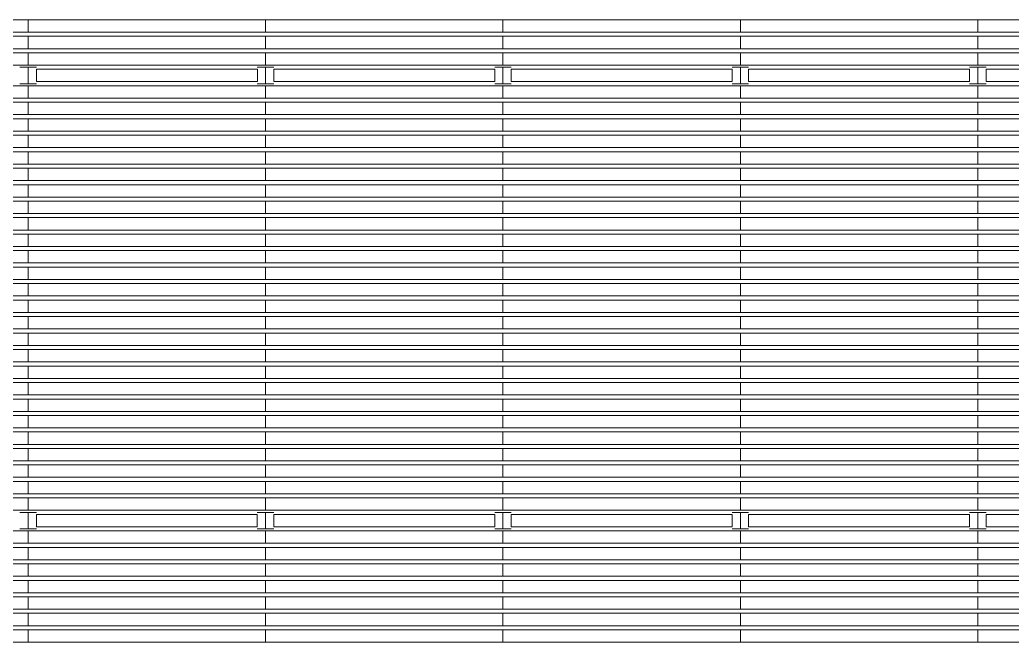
# Model space of a CAD drawing. Header units: millimetres. Extents: x 35540 to 832230, y -10956 to 416550.
# Drawn here: x 196244 to 208280, y 15507 to 23057 of the extents above; entities that cross this region are included whole.
import ezdxf

# ---------------------------------------------------------------- set-up
doc = ezdxf.new("R2010")
doc.units = ezdxf.units.MM
for name, color, linetype, lineweight in [('Q-SPCQ', 91, 'Continuous', 5), ('S-COLS', 52, 'Continuous', 5), ('S-COLS-SYMB', 171, 'Continuous', 50)]:
    doc.layers.add(name, color=color, linetype=linetype, lineweight=lineweight)

# ---------------------------------------------------------------- blocks, each defined once
blk = doc.blocks.new('DLN_Grid Gallery Deck - DLN_Grid Gallery Deck-3001256-2_F U_F_A_')
at = {"layer": 'Q-SPCQ'}
for p, q in [((0, -75), (0, 75)), ((0, 75), (2880, 75)), ((2880, 75), (2880, -75)), ((2880, -75), (0, -75))]:
    blk.add_line(p, q, dxfattribs=at)
blk = doc.blocks.new('DLN_Grid Gallery Deck - DLN_Grid Gallery Deck-3374193-2_F U_F_A_')
at = {"layer": 'Q-SPCQ'}
for p, q in [((0, -75), (0, 75)), ((0, 75), (2681, 75)), ((2681, 75), (2681, -75)), ((2681, -75), (0, -75))]:
    blk.add_line(p, q, dxfattribs=at)
blk = doc.blocks.new('DLN_Grid Gallery Deck - DLN_Grid Gallery Deck-3374109-2_F U_F_A_')
at = {"layer": 'Q-SPCQ'}
for p, q in [((0, -75), (0, 75)), ((0, 75), (2682, 75)), ((2682, 75), (2682, -75)), ((2682, -75), (0, -75))]:
    blk.add_line(p, q, dxfattribs=at)
blk = doc.blocks.new('DLN_Grid Gallery Deck - DLN_Grid Gallery Deck-2994845-2_F U_F_A_')
at = {"layer": 'Q-SPCQ'}
for p, q in [((0, -75), (0, 75)), ((0, 75), (2680, 75)), ((2680, 75), (2680, -75)), ((2680, -75), (0, -75))]:
    blk.add_line(p, q, dxfattribs=at)
blk = doc.blocks.new('DLN_Grid Gallery Deck - DLN_Grid Gallery Deck-3642485-2_F U_F_A_')
at = {"layer": 'Q-SPCQ'}
for p, q in [((0, -75), (0, 75)), ((0, 75), (2681, 75)), ((2681, 75), (2681, -75)), ((2681, -75), (0, -75))]:
    blk.add_line(p, q, dxfattribs=at)
blk = doc.blocks.new('DLN_Grid Gallery Deck - DLN_Grid Gallery Deck-3373941-2_F U_F_A_')
at = {"layer": 'Q-SPCQ'}
for p, q in [((0, -75), (0, 75)), ((0, 75), (2681, 75)), ((2681, 75), (2681, -75)), ((2681, -75), (0, -75))]:
    blk.add_line(p, q, dxfattribs=at)
blk = doc.blocks.new('DLN_I-Shape - 200x200 _WD_-17536633-2_F U_F_A_')
at = {"layer": 'S-COLS-SYMB', "color": 253, "lineweight": 20}
for p, q in [((-100, 100), (100, 100)), ((0, 100), (0, -100)), ((-100, -100), (100, -100))]:
    blk.add_line(p, q, dxfattribs=at)
blk = doc.blocks.new('DLN_I-Shape - 200x200 _WD_-17536634-2_F U_F_A_')
at = {"layer": 'S-COLS-SYMB', "color": 253, "lineweight": 20}
for p, q in [((-100, 100), (100, 100)), ((0, 100), (0, -100)), ((-100, -100), (100, -100))]:
    blk.add_line(p, q, dxfattribs=at)

msp = doc.modelspace()

# ---------------------------------------------------------------- block references
at = {"layer": 'Q-SPCQ'}
for name, p in [('DLN_Grid Gallery Deck - DLN_Grid Gallery Deck-3001256-2_F U_F_A_', (193463.5, 22982.5)), ('DLN_Grid Gallery Deck - DLN_Grid Gallery Deck-3001256-2_F U_F_A_', (196343.5, 22982.5)), ('DLN_Grid Gallery Deck - DLN_Grid Gallery Deck-3001256-2_F U_F_A_', (199223.5, 22982.5)), ('DLN_Grid Gallery Deck - DLN_Grid Gallery Deck-3001256-2_F U_F_A_', (202103.5, 22982.5)), ('DLN_Grid Gallery Deck - DLN_Grid Gallery Deck-3001256-2_F U_F_A_', (204983.5, 22982.5)), ('DLN_Grid Gallery Deck - DLN_Grid Gallery Deck-3001256-2_F U_F_A_', (207863.5, 22982.5)), ('DLN_Grid Gallery Deck - DLN_Grid Gallery Deck-3001256-2_F U_F_A_', (193463.5, 22782.5)), ('DLN_Grid Gallery Deck - DLN_Grid Gallery Deck-3001256-2_F U_F_A_', (196343.5, 22782.5)), ('DLN_Grid Gallery Deck - DLN_Grid Gallery Deck-3001256-2_F U_F_A_', (199223.5, 22782.5)), ('DLN_Grid Gallery Deck - DLN_Grid Gallery Deck-3001256-2_F U_F_A_', (202103.5, 22782.5)), ('DLN_Grid Gallery Deck - DLN_Grid Gallery Deck-3001256-2_F U_F_A_', (204983.5, 22782.5)), ('DLN_Grid Gallery Deck - DLN_Grid Gallery Deck-3001256-2_F U_F_A_', (207863.5, 22782.5)), ('DLN_Grid Gallery Deck - DLN_Grid Gallery Deck-3001256-2_F U_F_A_', (193463.5, 22582.5)), ('DLN_Grid Gallery Deck - DLN_Grid Gallery Deck-3001256-2_F U_F_A_', (196343.5, 22582.5)), ('DLN_Grid Gallery Deck - DLN_Grid Gallery Deck-3001256-2_F U_F_A_', (199223.5, 22582.5)), ('DLN_Grid Gallery Deck - DLN_Grid Gallery Deck-3001256-2_F U_F_A_', (202103.5, 22582.5)), ('DLN_Grid Gallery Deck - DLN_Grid Gallery Deck-3001256-2_F U_F_A_', (204983.5, 22582.5)), ('DLN_Grid Gallery Deck - DLN_Grid Gallery Deck-3001256-2_F U_F_A_', (207863.5, 22582.5)), ('DLN_Grid Gallery Deck - DLN_Grid Gallery Deck-3374193-2_F U_F_A_', (196443.5, 22382.5)), ('DLN_Grid Gallery Deck - DLN_Grid Gallery Deck-3374109-2_F U_F_A_', (199323.5, 22382.5)), ('DLN_Grid Gallery Deck - DLN_Grid Gallery Deck-2994845-2_F U_F_A_', (202203.5, 22382.5)), ('DLN_Grid Gallery Deck - DLN_Grid Gallery Deck-3642485-2_F U_F_A_', (205083.5, 22382.5)), ('DLN_Grid Gallery Deck - DLN_Grid Gallery Deck-3373941-2_F U_F_A_', (207963.5, 22382.5)), ('DLN_Grid Gallery Deck - DLN_Grid Gallery Deck-3001256-2_F U_F_A_', (193463.5, 22182.5)), ('DLN_Grid Gallery Deck - DLN_Grid Gallery Deck-3001256-2_F U_F_A_', (196343.5, 22182.5)), ('DLN_Grid Gallery Deck - DLN_Grid Gallery Deck-3001256-2_F U_F_A_', (199223.5, 22182.5)), ('DLN_Grid Gallery Deck - DLN_Grid Gallery Deck-3001256-2_F U_F_A_', (202103.5, 22182.5)), ('DLN_Grid Gallery Deck - DLN_Grid Gallery Deck-3001256-2_F U_F_A_', (204983.5, 22182.5)), ('DLN_Grid Gallery Deck - DLN_Grid Gallery Deck-3001256-2_F U_F_A_', (207863.5, 22182.5)), ('DLN_Grid Gallery Deck - DLN_Grid Gallery Deck-3001256-2_F U_F_A_', (193463.5, 21982.5)), ('DLN_Grid Gallery Deck - DLN_Grid Gallery Deck-3001256-2_F U_F_A_', (196343.5, 21982.5)), ('DLN_Grid Gallery Deck - DLN_Grid Gallery Deck-3001256-2_F U_F_A_', (199223.5, 21982.5)), ('DLN_Grid Gallery Deck - DLN_Grid Gallery Deck-3001256-2_F U_F_A_', (202103.5, 21982.5)), ('DLN_Grid Gallery Deck - DLN_Grid Gallery Deck-3001256-2_F U_F_A_', (204983.5, 21982.5)), ('DLN_Grid Gallery Deck - DLN_Grid Gallery Deck-3001256-2_F U_F_A_', (207863.5, 21982.5)), ('DLN_Grid Gallery Deck - DLN_Grid Gallery Deck-3001256-2_F U_F_A_', (193463.5, 21782.5)), ('DLN_Grid Gallery Deck - DLN_Grid Gallery Deck-3001256-2_F U_F_A_', (196343.5, 21782.5)), ('DLN_Grid Gallery Deck - DLN_Grid Gallery Deck-3001256-2_F U_F_A_', (199223.5, 21782.5)), ('DLN_Grid Gallery Deck - DLN_Grid Gallery Deck-3001256-2_F U_F_A_', (202103.5, 21782.5)), ('DLN_Grid Gallery Deck - DLN_Grid Gallery Deck-3001256-2_F U_F_A_', (204983.5, 21782.5)), ('DLN_Grid Gallery Deck - DLN_Grid Gallery Deck-3001256-2_F U_F_A_', (207863.5, 21782.5)), ('DLN_Grid Gallery Deck - DLN_Grid Gallery Deck-3001256-2_F U_F_A_', (193463.5, 21582.5)), ('DLN_Grid Gallery Deck - DLN_Grid Gallery Deck-3001256-2_F U_F_A_', (196343.5, 21582.5)), ('DLN_Grid Gallery Deck - DLN_Grid Gallery Deck-3001256-2_F U_F_A_', (199223.5, 21582.5)), ('DLN_Grid Gallery Deck - DLN_Grid Gallery Deck-3001256-2_F U_F_A_', (202103.5, 21582.5)), ('DLN_Grid Gallery Deck - DLN_Grid Gallery Deck-3001256-2_F U_F_A_', (204983.5, 21582.5)), ('DLN_Grid Gallery Deck - DLN_Grid Gallery Deck-3001256-2_F U_F_A_', (207863.5, 21582.5)), ('DLN_Grid Gallery Deck - DLN_Grid Gallery Deck-3001256-2_F U_F_A_', (193463.5, 21382.5)), ('DLN_Grid Gallery Deck - DLN_Grid Gallery Deck-3001256-2_F U_F_A_', (196343.5, 21382.5)), ('DLN_Grid Gallery Deck - DLN_Grid Gallery Deck-3001256-2_F U_F_A_', (199223.5, 21382.5)), ('DLN_Grid Gallery Deck - DLN_Grid Gallery Deck-3001256-2_F U_F_A_', (202103.5, 21382.5)), ('DLN_Grid Gallery Deck - DLN_Grid Gallery Deck-3001256-2_F U_F_A_', (204983.5, 21382.5)), ('DLN_Grid Gallery Deck - DLN_Grid Gallery Deck-3001256-2_F U_F_A_', (207863.5, 21382.5)), ('DLN_Grid Gallery Deck - DLN_Grid Gallery Deck-3001256-2_F U_F_A_', (193463.5, 21182.5)), ('DLN_Grid Gallery Deck - DLN_Grid Gallery Deck-3001256-2_F U_F_A_', (196343.5, 21182.5)), ('DLN_Grid Gallery Deck - DLN_Grid Gallery Deck-3001256-2_F U_F_A_', (199223.5, 21182.5)), ('DLN_Grid Gallery Deck - DLN_Grid Gallery Deck-3001256-2_F U_F_A_', (202103.5, 21182.5)), ('DLN_Grid Gallery Deck - DLN_Grid Gallery Deck-3001256-2_F U_F_A_', (204983.5, 21182.5)), ('DLN_Grid Gallery Deck - DLN_Grid Gallery Deck-3001256-2_F U_F_A_', (207863.5, 21182.5)), ('DLN_Grid Gallery Deck - DLN_Grid Gallery Deck-3001256-2_F U_F_A_', (193463.5, 20982.5)), ('DLN_Grid Gallery Deck - DLN_Grid Gallery Deck-3001256-2_F U_F_A_', (196343.5, 20982.5)), ('DLN_Grid Gallery Deck - DLN_Grid Gallery Deck-3001256-2_F U_F_A_', (199223.5, 20982.5)), ('DLN_Grid Gallery Deck - DLN_Grid Gallery Deck-3001256-2_F U_F_A_', (202103.5, 20982.5)), ('DLN_Grid Gallery Deck - DLN_Grid Gallery Deck-3001256-2_F U_F_A_', (204983.5, 20982.5)), ('DLN_Grid Gallery Deck - DLN_Grid Gallery Deck-3001256-2_F U_F_A_', (207863.5, 20982.5)), ('DLN_Grid Gallery Deck - DLN_Grid Gallery Deck-3001256-2_F U_F_A_', (193463.5, 20782.5)), ('DLN_Grid Gallery Deck - DLN_Grid Gallery Deck-3001256-2_F U_F_A_', (196343.5, 20782.5)), ('DLN_Grid Gallery Deck - DLN_Grid Gallery Deck-3001256-2_F U_F_A_', (199223.5, 20782.5)), ('DLN_Grid Gallery Deck - DLN_Grid Gallery Deck-3001256-2_F U_F_A_', (202103.5, 20782.5)), ('DLN_Grid Gallery Deck - DLN_Grid Gallery Deck-3001256-2_F U_F_A_', (204983.5, 20782.5)), ('DLN_Grid Gallery Deck - DLN_Grid Gallery Deck-3001256-2_F U_F_A_', (207863.5, 20782.5)), ('DLN_Grid Gallery Deck - DLN_Grid Gallery Deck-3001256-2_F U_F_A_', (193463.5, 20582.5)), ('DLN_Grid Gallery Deck - DLN_Grid Gallery Deck-3001256-2_F U_F_A_', (196343.5, 20582.5)), ('DLN_Grid Gallery Deck - DLN_Grid Gallery Deck-3001256-2_F U_F_A_', (199223.5, 20582.5)), ('DLN_Grid Gallery Deck - DLN_Grid Gallery Deck-3001256-2_F U_F_A_', (202103.5, 20582.5)), ('DLN_Grid Gallery Deck - DLN_Grid Gallery Deck-3001256-2_F U_F_A_', (204983.5, 20582.5)), ('DLN_Grid Gallery Deck - DLN_Grid Gallery Deck-3001256-2_F U_F_A_', (207863.5, 20582.5)), ('DLN_Grid Gallery Deck - DLN_Grid Gallery Deck-3001256-2_F U_F_A_', (193463.5, 20382.5)), ('DLN_Grid Gallery Deck - DLN_Grid Gallery Deck-3001256-2_F U_F_A_', (196343.5, 20382.5)), ('DLN_Grid Gallery Deck - DLN_Grid Gallery Deck-3001256-2_F U_F_A_', (199223.5, 20382.5)), ('DLN_Grid Gallery Deck - DLN_Grid Gallery Deck-3001256-2_F U_F_A_', (202103.5, 20382.5)), ('DLN_Grid Gallery Deck - DLN_Grid Gallery Deck-3001256-2_F U_F_A_', (204983.5, 20382.5)), ('DLN_Grid Gallery Deck - DLN_Grid Gallery Deck-3001256-2_F U_F_A_', (207863.5, 20382.5)), ('DLN_Grid Gallery Deck - DLN_Grid Gallery Deck-3001256-2_F U_F_A_', (193463.5, 20182.5)), ('DLN_Grid Gallery Deck - DLN_Grid Gallery Deck-3001256-2_F U_F_A_', (196343.5, 20182.5)), ('DLN_Grid Gallery Deck - DLN_Grid Gallery Deck-3001256-2_F U_F_A_', (199223.5, 20182.5)), ('DLN_Grid Gallery Deck - DLN_Grid Gallery Deck-3001256-2_F U_F_A_', (202103.5, 20182.5)), ('DLN_Grid Gallery Deck - DLN_Grid Gallery Deck-3001256-2_F U_F_A_', (204983.5, 20182.5)), ('DLN_Grid Gallery Deck - DLN_Grid Gallery Deck-3001256-2_F U_F_A_', (207863.5, 20182.5)), ('DLN_Grid Gallery Deck - DLN_Grid Gallery Deck-3001256-2_F U_F_A_', (193463.5, 19982.5)), ('DLN_Grid Gallery Deck - DLN_Grid Gallery Deck-3001256-2_F U_F_A_', (196343.5, 19982.5)), ('DLN_Grid Gallery Deck - DLN_Grid Gallery Deck-3001256-2_F U_F_A_', (199223.5, 19982.5)), ('DLN_Grid Gallery Deck - DLN_Grid Gallery Deck-3001256-2_F U_F_A_', (202103.5, 19982.5)), ('DLN_Grid Gallery Deck - DLN_Grid Gallery Deck-3001256-2_F U_F_A_', (204983.5, 19982.5)), ('DLN_Grid Gallery Deck - DLN_Grid Gallery Deck-3001256-2_F U_F_A_', (207863.5, 19982.5)), ('DLN_Grid Gallery Deck - DLN_Grid Gallery Deck-3001256-2_F U_F_A_', (193463.5, 19782.5)), ('DLN_Grid Gallery Deck - DLN_Grid Gallery Deck-3001256-2_F U_F_A_', (196343.5, 19782.5)), ('DLN_Grid Gallery Deck - DLN_Grid Gallery Deck-3001256-2_F U_F_A_', (199223.5, 19782.5)), ('DLN_Grid Gallery Deck - DLN_Grid Gallery Deck-3001256-2_F U_F_A_', (202103.5, 19782.5)), ('DLN_Grid Gallery Deck - DLN_Grid Gallery Deck-3001256-2_F U_F_A_', (204983.5, 19782.5)), ('DLN_Grid Gallery Deck - DLN_Grid Gallery Deck-3001256-2_F U_F_A_', (207863.5, 19782.5)), ('DLN_Grid Gallery Deck - DLN_Grid Gallery Deck-3001256-2_F U_F_A_', (193463.5, 19582.5)), ('DLN_Grid Gallery Deck - DLN_Grid Gallery Deck-3001256-2_F U_F_A_', (196343.5, 19582.5)), ('DLN_Grid Gallery Deck - DLN_Grid Gallery Deck-3001256-2_F U_F_A_', (199223.5, 19582.5)), ('DLN_Grid Gallery Deck - DLN_Grid Gallery Deck-3001256-2_F U_F_A_', (202103.5, 19582.5)), ('DLN_Grid Gallery Deck - DLN_Grid Gallery Deck-3001256-2_F U_F_A_', (204983.5, 19582.5)), ('DLN_Grid Gallery Deck - DLN_Grid Gallery Deck-3001256-2_F U_F_A_', (207863.5, 19582.5)), ('DLN_Grid Gallery Deck - DLN_Grid Gallery Deck-3001256-2_F U_F_A_', (193463.5, 19382.5)), ('DLN_Grid Gallery Deck - DLN_Grid Gallery Deck-3001256-2_F U_F_A_', (196343.5, 19382.5)), ('DLN_Grid Gallery Deck - DLN_Grid Gallery Deck-3001256-2_F U_F_A_', (199223.5, 19382.5)), ('DLN_Grid Gallery Deck - DLN_Grid Gallery Deck-3001256-2_F U_F_A_', (202103.5, 19382.5)), ('DLN_Grid Gallery Deck - DLN_Grid Gallery Deck-3001256-2_F U_F_A_', (204983.5, 19382.5)), ('DLN_Grid Gallery Deck - DLN_Grid Gallery Deck-3001256-2_F U_F_A_', (207863.5, 19382.5)), ('DLN_Grid Gallery Deck - DLN_Grid Gallery Deck-3001256-2_F U_F_A_', (193463.5, 19182.5)), ('DLN_Grid Gallery Deck - DLN_Grid Gallery Deck-3001256-2_F U_F_A_', (196343.5, 19182.5)), ('DLN_Grid Gallery Deck - DLN_Grid Gallery Deck-3001256-2_F U_F_A_', (199223.5, 19182.5)), ('DLN_Grid Gallery Deck - DLN_Grid Gallery Deck-3001256-2_F U_F_A_', (202103.5, 19182.5)), ('DLN_Grid Gallery Deck - DLN_Grid Gallery Deck-3001256-2_F U_F_A_', (204983.5, 19182.5)), ('DLN_Grid Gallery Deck - DLN_Grid Gallery Deck-3001256-2_F U_F_A_', (207863.5, 19182.5)), ('DLN_Grid Gallery Deck - DLN_Grid Gallery Deck-3001256-2_F U_F_A_', (193463.5, 18982.5)), ('DLN_Grid Gallery Deck - DLN_Grid Gallery Deck-3001256-2_F U_F_A_', (196343.5, 18982.5)), ('DLN_Grid Gallery Deck - DLN_Grid Gallery Deck-3001256-2_F U_F_A_', (199223.5, 18982.5)), ('DLN_Grid Gallery Deck - DLN_Grid Gallery Deck-3001256-2_F U_F_A_', (202103.5, 18982.5)), ('DLN_Grid Gallery Deck - DLN_Grid Gallery Deck-3001256-2_F U_F_A_', (204983.5, 18982.5)), ('DLN_Grid Gallery Deck - DLN_Grid Gallery Deck-3001256-2_F U_F_A_', (207863.5, 18982.5)), ('DLN_Grid Gallery Deck - DLN_Grid Gallery Deck-3001256-2_F U_F_A_', (193463.5, 18782.5)), ('DLN_Grid Gallery Deck - DLN_Grid Gallery Deck-3001256-2_F U_F_A_', (196343.5, 18782.5)), ('DLN_Grid Gallery Deck - DLN_Grid Gallery Deck-3001256-2_F U_F_A_', (199223.5, 18782.5)), ('DLN_Grid Gallery Deck - DLN_Grid Gallery Deck-3001256-2_F U_F_A_', (202103.5, 18782.5)), ('DLN_Grid Gallery Deck - DLN_Grid Gallery Deck-3001256-2_F U_F_A_', (204983.5, 18782.5)), ('DLN_Grid Gallery Deck - DLN_Grid Gallery Deck-3001256-2_F U_F_A_', (207863.5, 18782.5)), ('DLN_Grid Gallery Deck - DLN_Grid Gallery Deck-3001256-2_F U_F_A_', (193463.5, 18582.5)), ('DLN_Grid Gallery Deck - DLN_Grid Gallery Deck-3001256-2_F U_F_A_', (196343.5, 18582.5)), ('DLN_Grid Gallery Deck - DLN_Grid Gallery Deck-3001256-2_F U_F_A_', (199223.5, 18582.5)), ('DLN_Grid Gallery Deck - DLN_Grid Gallery Deck-3001256-2_F U_F_A_', (202103.5, 18582.5)), ('DLN_Grid Gallery Deck - DLN_Grid Gallery Deck-3001256-2_F U_F_A_', (204983.5, 18582.5)), ('DLN_Grid Gallery Deck - DLN_Grid Gallery Deck-3001256-2_F U_F_A_', (207863.5, 18582.5)), ('DLN_Grid Gallery Deck - DLN_Grid Gallery Deck-3001256-2_F U_F_A_', (193463.5, 18382.5)), ('DLN_Grid Gallery Deck - DLN_Grid Gallery Deck-3001256-2_F U_F_A_', (196343.5, 18382.5)), ('DLN_Grid Gallery Deck - DLN_Grid Gallery Deck-3001256-2_F U_F_A_', (199223.5, 18382.5)), ('DLN_Grid Gallery Deck - DLN_Grid Gallery Deck-3001256-2_F U_F_A_', (202103.5, 18382.5)), ('DLN_Grid Gallery Deck - DLN_Grid Gallery Deck-3001256-2_F U_F_A_', (204983.5, 18382.5)), ('DLN_Grid Gallery Deck - DLN_Grid Gallery Deck-3001256-2_F U_F_A_', (207863.5, 18382.5)), ('DLN_Grid Gallery Deck - DLN_Grid Gallery Deck-3001256-2_F U_F_A_', (193463.5, 18182.5)), ('DLN_Grid Gallery Deck - DLN_Grid Gallery Deck-3001256-2_F U_F_A_', (196343.5, 18182.5)), ('DLN_Grid Gallery Deck - DLN_Grid Gallery Deck-3001256-2_F U_F_A_', (199223.5, 18182.5)), ('DLN_Grid Gallery Deck - DLN_Grid Gallery Deck-3001256-2_F U_F_A_', (202103.5, 18182.5)), ('DLN_Grid Gallery Deck - DLN_Grid Gallery Deck-3001256-2_F U_F_A_', (204983.5, 18182.5)), ('DLN_Grid Gallery Deck - DLN_Grid Gallery Deck-3001256-2_F U_F_A_', (207863.5, 18182.5)), ('DLN_Grid Gallery Deck - DLN_Grid Gallery Deck-3001256-2_F U_F_A_', (193463.5, 17982.5)), ('DLN_Grid Gallery Deck - DLN_Grid Gallery Deck-3001256-2_F U_F_A_', (196343.5, 17982.5)), ('DLN_Grid Gallery Deck - DLN_Grid Gallery Deck-3001256-2_F U_F_A_', (199223.5, 17982.5)), ('DLN_Grid Gallery Deck - DLN_Grid Gallery Deck-3001256-2_F U_F_A_', (202103.5, 17982.5)), ('DLN_Grid Gallery Deck - DLN_Grid Gallery Deck-3001256-2_F U_F_A_', (204983.5, 17982.5)), ('DLN_Grid Gallery Deck - DLN_Grid Gallery Deck-3001256-2_F U_F_A_', (207863.5, 17982.5)), ('DLN_Grid Gallery Deck - DLN_Grid Gallery Deck-3001256-2_F U_F_A_', (193463.5, 17782.5)), ('DLN_Grid Gallery Deck - DLN_Grid Gallery Deck-3001256-2_F U_F_A_', (196343.5, 17782.5)), ('DLN_Grid Gallery Deck - DLN_Grid Gallery Deck-3001256-2_F U_F_A_', (199223.5, 17782.5)), ('DLN_Grid Gallery Deck - DLN_Grid Gallery Deck-3001256-2_F U_F_A_', (202103.5, 17782.5)), ('DLN_Grid Gallery Deck - DLN_Grid Gallery Deck-3001256-2_F U_F_A_', (204983.5, 17782.5)), ('DLN_Grid Gallery Deck - DLN_Grid Gallery Deck-3001256-2_F U_F_A_', (207863.5, 17782.5)), ('DLN_Grid Gallery Deck - DLN_Grid Gallery Deck-3001256-2_F U_F_A_', (193463.5, 17582.5)), ('DLN_Grid Gallery Deck - DLN_Grid Gallery Deck-3001256-2_F U_F_A_', (196343.5, 17582.5)), ('DLN_Grid Gallery Deck - DLN_Grid Gallery Deck-3001256-2_F U_F_A_', (199223.5, 17582.5)), ('DLN_Grid Gallery Deck - DLN_Grid Gallery Deck-3001256-2_F U_F_A_', (202103.5, 17582.5)), ('DLN_Grid Gallery Deck - DLN_Grid Gallery Deck-3001256-2_F U_F_A_', (204983.5, 17582.5)), ('DLN_Grid Gallery Deck - DLN_Grid Gallery Deck-3001256-2_F U_F_A_', (207863.5, 17582.5)), ('DLN_Grid Gallery Deck - DLN_Grid Gallery Deck-3001256-2_F U_F_A_', (193463.5, 17382.5)), ('DLN_Grid Gallery Deck - DLN_Grid Gallery Deck-3001256-2_F U_F_A_', (196343.5, 17382.5)), ('DLN_Grid Gallery Deck - DLN_Grid Gallery Deck-3001256-2_F U_F_A_', (199223.5, 17382.5)), ('DLN_Grid Gallery Deck - DLN_Grid Gallery Deck-3001256-2_F U_F_A_', (202103.5, 17382.5)), ('DLN_Grid Gallery Deck - DLN_Grid Gallery Deck-3001256-2_F U_F_A_', (204983.5, 17382.5)), ('DLN_Grid Gallery Deck - DLN_Grid Gallery Deck-3001256-2_F U_F_A_', (207863.5, 17382.5)), ('DLN_Grid Gallery Deck - DLN_Grid Gallery Deck-3001256-2_F U_F_A_', (193463.5, 17182.5)), ('DLN_Grid Gallery Deck - DLN_Grid Gallery Deck-3001256-2_F U_F_A_', (196343.5, 17182.5)), ('DLN_Grid Gallery Deck - DLN_Grid Gallery Deck-3001256-2_F U_F_A_', (199223.5, 17182.5)), ('DLN_Grid Gallery Deck - DLN_Grid Gallery Deck-3001256-2_F U_F_A_', (202103.5, 17182.5)), ('DLN_Grid Gallery Deck - DLN_Grid Gallery Deck-3001256-2_F U_F_A_', (204983.5, 17182.5)), ('DLN_Grid Gallery Deck - DLN_Grid Gallery Deck-3001256-2_F U_F_A_', (207863.5, 17182.5)), ('DLN_Grid Gallery Deck - DLN_Grid Gallery Deck-2994845-2_F U_F_A_', (196443.5, 16982.5)), ('DLN_Grid Gallery Deck - DLN_Grid Gallery Deck-2994845-2_F U_F_A_', (199323.5, 16982.5)), ('DLN_Grid Gallery Deck - DLN_Grid Gallery Deck-2994845-2_F U_F_A_', (202203.5, 16982.5)), ('DLN_Grid Gallery Deck - DLN_Grid Gallery Deck-2994845-2_F U_F_A_', (205083.5, 16982.5)), ('DLN_Grid Gallery Deck - DLN_Grid Gallery Deck-2994845-2_F U_F_A_', (207963.5, 16982.5)), ('DLN_Grid Gallery Deck - DLN_Grid Gallery Deck-3001256-2_F U_F_A_', (193463.5, 16782.5)), ('DLN_Grid Gallery Deck - DLN_Grid Gallery Deck-3001256-2_F U_F_A_', (196343.5, 16782.5)), ('DLN_Grid Gallery Deck - DLN_Grid Gallery Deck-3001256-2_F U_F_A_', (199223.5, 16782.5)), ('DLN_Grid Gallery Deck - DLN_Grid Gallery Deck-3001256-2_F U_F_A_', (202103.5, 16782.5)), ('DLN_Grid Gallery Deck - DLN_Grid Gallery Deck-3001256-2_F U_F_A_', (204983.5, 16782.5)), ('DLN_Grid Gallery Deck - DLN_Grid Gallery Deck-3001256-2_F U_F_A_', (207863.5, 16782.5)), ('DLN_Grid Gallery Deck - DLN_Grid Gallery Deck-3001256-2_F U_F_A_', (193463.5, 16582.5)), ('DLN_Grid Gallery Deck - DLN_Grid Gallery Deck-3001256-2_F U_F_A_', (196343.5, 16582.5)), ('DLN_Grid Gallery Deck - DLN_Grid Gallery Deck-3001256-2_F U_F_A_', (199223.5, 16582.5)), ('DLN_Grid Gallery Deck - DLN_Grid Gallery Deck-3001256-2_F U_F_A_', (202103.5, 16582.5)), ('DLN_Grid Gallery Deck - DLN_Grid Gallery Deck-3001256-2_F U_F_A_', (204983.5, 16582.5)), ('DLN_Grid Gallery Deck - DLN_Grid Gallery Deck-3001256-2_F U_F_A_', (207863.5, 16582.5)), ('DLN_Grid Gallery Deck - DLN_Grid Gallery Deck-3001256-2_F U_F_A_', (193463.5, 16382.5)), ('DLN_Grid Gallery Deck - DLN_Grid Gallery Deck-3001256-2_F U_F_A_', (196343.5, 16382.5)), ('DLN_Grid Gallery Deck - DLN_Grid Gallery Deck-3001256-2_F U_F_A_', (199223.5, 16382.5)), ('DLN_Grid Gallery Deck - DLN_Grid Gallery Deck-3001256-2_F U_F_A_', (202103.5, 16382.5)), ('DLN_Grid Gallery Deck - DLN_Grid Gallery Deck-3001256-2_F U_F_A_', (204983.5, 16382.5)), ('DLN_Grid Gallery Deck - DLN_Grid Gallery Deck-3001256-2_F U_F_A_', (207863.5, 16382.5)), ('DLN_Grid Gallery Deck - DLN_Grid Gallery Deck-3001256-2_F U_F_A_', (193463.5, 16182.5)), ('DLN_Grid Gallery Deck - DLN_Grid Gallery Deck-3001256-2_F U_F_A_', (196343.5, 16182.5)), ('DLN_Grid Gallery Deck - DLN_Grid Gallery Deck-3001256-2_F U_F_A_', (199223.5, 16182.5)), ('DLN_Grid Gallery Deck - DLN_Grid Gallery Deck-3001256-2_F U_F_A_', (202103.5, 16182.5)), ('DLN_Grid Gallery Deck - DLN_Grid Gallery Deck-3001256-2_F U_F_A_', (204983.5, 16182.5)), ('DLN_Grid Gallery Deck - DLN_Grid Gallery Deck-3001256-2_F U_F_A_', (207863.5, 16182.5)), ('DLN_Grid Gallery Deck - DLN_Grid Gallery Deck-3001256-2_F U_F_A_', (193463.5, 15982.5)), ('DLN_Grid Gallery Deck - DLN_Grid Gallery Deck-3001256-2_F U_F_A_', (196343.5, 15982.5)), ('DLN_Grid Gallery Deck - DLN_Grid Gallery Deck-3001256-2_F U_F_A_', (199223.5, 15982.5)), ('DLN_Grid Gallery Deck - DLN_Grid Gallery Deck-3001256-2_F U_F_A_', (202103.5, 15982.5)), ('DLN_Grid Gallery Deck - DLN_Grid Gallery Deck-3001256-2_F U_F_A_', (204983.5, 15982.5)), ('DLN_Grid Gallery Deck - DLN_Grid Gallery Deck-3001256-2_F U_F_A_', (207863.5, 15982.5)), ('DLN_Grid Gallery Deck - DLN_Grid Gallery Deck-3001256-2_F U_F_A_', (193463.5, 15782.5)), ('DLN_Grid Gallery Deck - DLN_Grid Gallery Deck-3001256-2_F U_F_A_', (196343.5, 15782.5)), ('DLN_Grid Gallery Deck - DLN_Grid Gallery Deck-3001256-2_F U_F_A_', (199223.5, 15782.5)), ('DLN_Grid Gallery Deck - DLN_Grid Gallery Deck-3001256-2_F U_F_A_', (202103.5, 15782.5)), ('DLN_Grid Gallery Deck - DLN_Grid Gallery Deck-3001256-2_F U_F_A_', (204983.5, 15782.5)), ('DLN_Grid Gallery Deck - DLN_Grid Gallery Deck-3001256-2_F U_F_A_', (207863.5, 15782.5)), ('DLN_Grid Gallery Deck - DLN_Grid Gallery Deck-3001256-2_F U_F_A_', (193463.5, 15582.5)), ('DLN_Grid Gallery Deck - DLN_Grid Gallery Deck-3001256-2_F U_F_A_', (196343.5, 15582.5)), ('DLN_Grid Gallery Deck - DLN_Grid Gallery Deck-3001256-2_F U_F_A_', (199223.5, 15582.5)), ('DLN_Grid Gallery Deck - DLN_Grid Gallery Deck-3001256-2_F U_F_A_', (202103.5, 15582.5)), ('DLN_Grid Gallery Deck - DLN_Grid Gallery Deck-3001256-2_F U_F_A_', (204983.5, 15582.5)), ('DLN_Grid Gallery Deck - DLN_Grid Gallery Deck-3001256-2_F U_F_A_', (207863.5, 15582.5))]:
    msp.add_blockref(name, p, dxfattribs=at)
at = {"layer": 'S-COLS', "color": 253, "lineweight": 20, "rotation": 180}
for name, p in [('DLN_I-Shape - 200x200 _WD_-17536634-2_F U_F_A_', (196343.5, 22382.5)), ('DLN_I-Shape - 200x200 _WD_-17536634-2_F U_F_A_', (199223.5, 22382.5)), ('DLN_I-Shape - 200x200 _WD_-17536634-2_F U_F_A_', (202103.5, 22382.5)), ('DLN_I-Shape - 200x200 _WD_-17536634-2_F U_F_A_', (204983.5, 22382.5)), ('DLN_I-Shape - 200x200 _WD_-17536634-2_F U_F_A_', (207863.5, 22382.5)), ('DLN_I-Shape - 200x200 _WD_-17536633-2_F U_F_A_', (196343.5, 16982.5)), ('DLN_I-Shape - 200x200 _WD_-17536633-2_F U_F_A_', (199223.5, 16982.5)), ('DLN_I-Shape - 200x200 _WD_-17536633-2_F U_F_A_', (202103.5, 16982.5)), ('DLN_I-Shape - 200x200 _WD_-17536633-2_F U_F_A_', (204983.5, 16982.5)), ('DLN_I-Shape - 200x200 _WD_-17536633-2_F U_F_A_', (207863.5, 16982.5))]:
    msp.add_blockref(name, p, dxfattribs=at)

doc.saveas('drawing.dxf')
